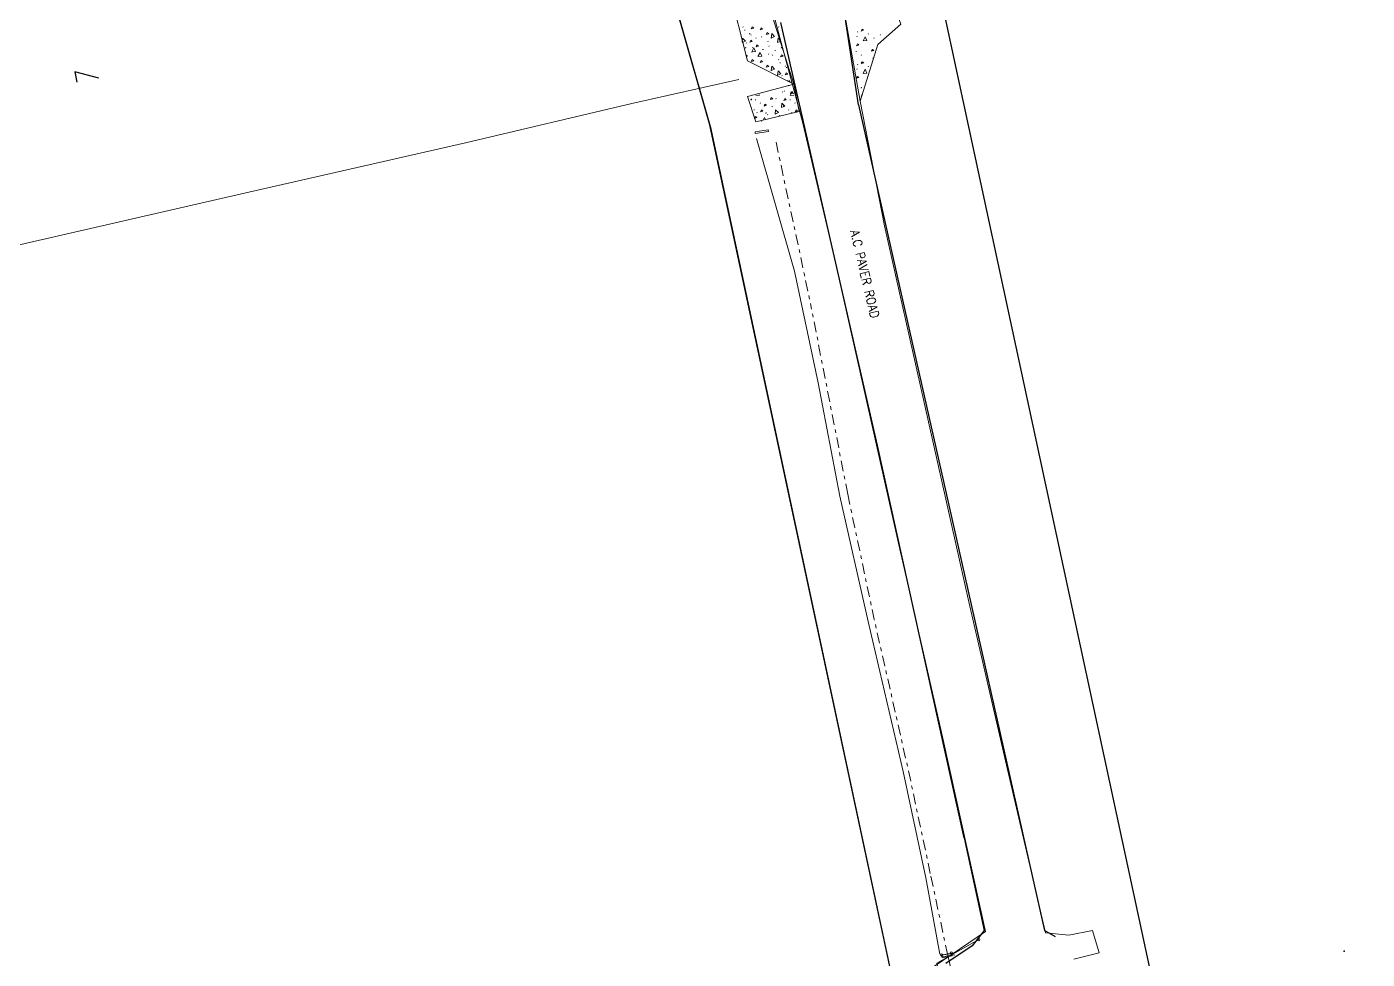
# Model space of a CAD drawing. Header units: metres. Extents: x -703672 to 3951284, y -4124475 to 4104628.
# Drawn here: x 327542.8 to 327693.8, y 4104122.6 to 4104227.6 of the extents above; entities that cross this region are included whole.
import ezdxf
from ezdxf.enums import TextEntityAlignment as Align

# ---------------------------------------------------------------- set-up
doc = ezdxf.new("R2010")
doc.units = ezdxf.units.M
doc.header["$MEASUREMENT"] = 0
doc.linetypes.add('DGN Style 7', pattern=[2.6567653376214695, 1.195544401929661, -0.5313530675242938, 0.3985148006432204, -0.5313530675242938])
for name, color, linetype, lineweight in [('C-ANNO-TEXT', 7, 'Continuous', 25), ('V-ANNO-PATT', 9, 'Continuous', 0), ('V-DTCH-CNTR', 252, 'DGN Style 7', 0), ('V-DTCH-TOP~', 252, 'Continuous', 0), ('V-ROAD-ASPH', 9, 'Continuous', 0), ('V-SITE-STRC', 253, 'Continuous', 0), ('V-SITE-WALK', 7, 'Continuous', 0), ('V-STRM-CULV', 3, 'CULVRT', 0)]:
    doc.layers.add(name, color=color, linetype=linetype, lineweight=lineweight)
doc.layers.add('GPS_Point', color=7, linetype='Continuous')
doc.layers.add('ra', color=7, linetype='Continuous')
doc.styles.add('Style-STANDARD', font='STANDARD.shx')
doc.styles.add('Style-WORKING', font='WORKING.shx')
doc.linetypes.add('CULVRT', pattern='A,0.10417,-0.009026500000000007,["C",Style-WORKING,S=0.0078125,R=0,X=-0.002799034118652344,Y=-0.00390625],-0.012933,["P",Style-WORKING,S=0.0078125,R=0,X=-0.002614498138427734,Y=-0.00390625],-0.009026499999999993', length=0.135156)

# ---------------------------------------------------------------- blocks, each defined once
blk = doc.blocks.new('FIXPNT_120')
at = {"layer": 'V-SITE-STRC', "linetype": 'ByBlock'}
h = blk.add_hatch(color=256, dxfattribs=at)
edge = h.paths.add_edge_path()
edge.add_arc((0, 0), 0.03294675800000001, 0, 360)
blk.add_circle((-0.01278334110975266, 5.559623241424561e-05), 1.29727859625, dxfattribs=at)
blk = doc.blocks.new('NULL_251')
at = {"layer": 'V-SITE-STRC', "linetype": 'ByBlock', "xscale": 0.1, "yscale": 0.1, "zscale": 0.5, "rotation": 11.42171992041348}
blk.add_blockref('FIXPNT_120', (0, 0), dxfattribs=at)
blk = doc.blocks.new('NULL_250')
at = {"layer": 'V-SITE-STRC', "linetype": 'ByBlock'}
blk.add_blockref('NULL_251', (0, 0), dxfattribs=at)
blk = doc.blocks.new('FIXPNT_123')
at = {"layer": 'V-ROAD-ASPH', "linetype": 'ByBlock'}
h = blk.add_hatch(color=256, dxfattribs=at)
edge = h.paths.add_edge_path()
edge.add_arc((0, 0), 0.03294675800000001, 0, 360)
blk.add_circle((-0.01278334110975266, 5.559623241424561e-05), 1.29727859625, dxfattribs=at)
blk = doc.blocks.new('NULL_257')
at = {"layer": 'V-ROAD-ASPH', "linetype": 'ByBlock', "xscale": 0.1, "yscale": 0.1, "zscale": 0.5, "rotation": 209.2418815708207}
blk.add_blockref('FIXPNT_123', (0, 0), dxfattribs=at)
blk = doc.blocks.new('NULL_256')
at = {"layer": 'V-ROAD-ASPH', "linetype": 'ByBlock'}
blk.add_blockref('NULL_257', (0, 0), dxfattribs=at)

msp = doc.modelspace()

# ---------------------------------------------------------------- linework, layer by layer
at = {"layer": 'C-ANNO-TEXT', "color": 4, "lineweight": 30, "ltscale": 0.6, "elevation": 5.983413176301609}
msp.add_lwpolyline([(327665.5729307538, 4104001.849001709), (327641.232378814, 4104115.978905268), (327619.8861136422, 4104216.068960391), (327591.7260042686, 4104314.452543943), (327580.4504597362, 4104313.59571581), (327573.2267021704, 4104352.255640398), (327528.9121857327, 4104334.941619649), (327474.4079680003, 4104310.967645216), (327379.6999764125, 4104258.140628737), (327339.8195604153, 4104230.764450457), (327333.9914384905, 4104229.543941272), (327219.5630500407, 4104141.476783445), (327182.0491303254, 4104108.423911608), (327140.7227356881, 4104065.652639747), (327137.3190008439, 4104059.241637646), (327124.9503086815, 4104044.794111523), (327127.0686271138, 4104015.680140578)], dxfattribs=at)
at = {"layer": 'C-ANNO-TEXT', "color": 251, "lineweight": 30, "ltscale": 0.6, "elevation": 5.983413176301609}
msp.add_lwpolyline([(327344.4810744388, 4103975.106158198), (327519.4609574685, 4103989.493506075), (327567.1423479246, 4103995.960552649), (327618.4078448146, 4104000.15195829), (327665.5729307538, 4104001.849001709), (327641.232378814, 4104115.978905268), (327619.7443724439, 4104216.564164684), (327591.7260042686, 4104314.452543943), (327580.4504597362, 4104313.59571581), (327573.2267021704, 4104352.255640398), (327529.2050396148, 4104335.056039902), (327475.0566468335, 4104311.252970103), (327380.3080882658, 4104258.479826458), (327339.8195604153, 4104230.764450457), (327333.9914384905, 4104229.543941272), (327219.5630500407, 4104141.476783445), (327181.6303627212, 4104107.99050281), (327140.7227356881, 4104065.652639747), (327137.3190008439, 4104059.241637646), (327124.9503086815, 4104044.794111523), (327127.0686271138, 4104015.680140578), (327148.2210934783, 4104005.32173222), (327237.5672886667, 4103964.986671002)], dxfattribs=at)
at = {"layer": 'C-ANNO-TEXT', "color": 251, "lineweight": 30, "ltscale": 0.6, "elevation": 8.129185709809853}
for points in [[(328148.5222766129, 4104316.835999697), (327636.2924083, 4104274.837372858), (327694.6042840966, 4104003.792685883), (327867.5857724902, 4104017.971496408), (327888.7489738908, 4103772.075253479), (327930.1480395671, 4103772.347375909), (327991.377388112, 4103778.205533828), (328030.9897292816, 4103774.983627418), (328020.397414019, 4103909.701128297), (328021.6175381817, 4103915.716495383), (328024.0348773939, 4103920.166228428), (328073.8161843045, 4103990.316554586), (328076.9767566926, 4104002.336634), (328073.070574273, 4104056.320837132), (328075.746113692, 4104063.261209204), (328158.6543382432, 4104190.301327689), (328175.0174822973, 4104191.778596146), (328167.5720498138, 4104274.248836152), (328151.9951939788, 4104274.479090938)], [(328148.5268188755, 4104316.780600681), (327636.2924083, 4104274.837372858), (327694.6042840966, 4104003.792685883), (327867.5857724902, 4104017.971496408), (327888.7489738908, 4103772.075253479), (327930.8145552425, 4103772.351757019), (327991.377388112, 4103778.205533828), (328030.9897292816, 4103774.983627418), (328020.397414019, 4103909.701128297), (328021.6175381817, 4103915.716495383), (328023.610856816, 4103919.385709762), (328073.8161843045, 4103990.316554586), (328076.9767566926, 4104002.336634), (328073.070574273, 4104056.320837132), (328075.746113692, 4104063.261209204), (328158.6543382432, 4104190.301327689), (328174.0894228251, 4104191.694810721), (328167.5720498138, 4104274.248836152), (328151.9951939788, 4104274.479090938)]]:
    msp.add_lwpolyline(points, close=True, dxfattribs=at)
at = {"layer": 'C-ANNO-TEXT', "color": 0, "lineweight": -2, "ltscale": 0.6, "elevation": 7.1996359138587}
msp.add_lwpolyline([(327550.8804760827, 4104221.809472127), (327548.1869301885, 4104222.502731108), (327548.3956661132, 4104221.356838763)], dxfattribs=at)
at = {"layer": 'GPS_Point', "color": 5}
msp.add_point((327691.195824731, 4104123.492368524, 7.2224203418186), dxfattribs=at)
at = {"layer": 'ra'}
for p, q in [((327636.4703494462, 4104218.797120243, 8.74), (327634.6134305858, 4104231.095040569, 8.85)), ((327638.6210487772, 4104180.420194605, 8.6), (327627.710169352, 4104228.075031738, 8.87)), ((327636.4703494462, 4104218.797120243, 8.74), (327646.3140699682, 4104175.221709157, 8.59)), ((327648.388743101, 4104136.228250457, 8.7), (327638.6210487772, 4104180.420194605, 8.6)), ((327646.3140699682, 4104175.221709157, 8.59), (327656.0354659279, 4104131.963949927, 8.63)), ((327648.388743101, 4104136.228250457, 8.7), (327650.6420196621, 4104125.791381063, 8.5)), ((327656.0354659279, 4104131.963949927, 8.63), (327657.4211190193, 4104125.819343633, 8.56)), ((327650.6420196621, 4104125.791381063, 8.5), (327649.2864293283, 4104124.071602053, 8.36)), ((327658.6652792358, 4104125.102931492, 8.43), (327657.4211190193, 4104125.819343633, 8.56)), ((327649.2864293283, 4104124.071602053, 8.36), (327646.3069534297, 4104122.090029856, 7.97))]:
    msp.add_line(p, q, dxfattribs=at)
at = {"layer": 'V-ANNO-PATT'}
for p, q in [((327623.4598663492, 4104227.589151525, 8.6909988124657), (327623.4953648625, 4104227.535851526, 8.691323983995893)), ((327627.4596843962, 4104227.589151525, 8.729151027969479), (327627.4951829094, 4104227.535851526, 8.729476199499679)), ((327623.6587550097, 4104227.252690176, 8.729833354383054), (327623.6676549924, 4104227.172790203, 8.72990197660225)), ((327624.2124548907, 4104226.781390339, 8.730367118761627), (327624.2479549067, 4104226.861390311, 8.73030984016156)), ((327624.3575275618, 4104226.737251551, 8.699346480074261), (327624.366427349, 4104226.657351554, 8.69941123727807)), ((327624.9112035076, 4104226.265951567, 8.70450895251426), (327624.9467017005, 4104226.345951564, 8.704867710098377)), ((327625.5621547682, 4104226.417290464, 8.731016743292798), (327625.5977547842, 4104226.497290436, 8.730959490428404)), ((327636.3037241678, 4104226.470029479, 8.690784915964677), (327636.339116389, 4104226.550023017, 8.686811933307403)), ((327636.3701727011, 4104227.055282199, 8.677776259178607), (327636.4057057792, 4104227.001986505, 8.67549167850845)), ((327637.5624703905, 4104226.829300456, 8.581189969143551), (327637.5979038146, 4104226.776004761, 8.578913702204133)), ((327638.192778262, 4104226.265845974, 8.535792897880526), (327638.2281705888, 4104226.345739519, 8.531821181841401)), ((327638.9091763262, 4104226.655514495, 8.471056221798868), (327638.9445686531, 4104226.73540804, 8.467084505759736)), ((327623.7555545683, 4104225.201790882, 8.731560891979747), (327623.7911545843, 4104225.281790855, 8.731503639115353)), ((327623.8228546911, 4104225.787090681, 8.731092305076032), (327623.8584546786, 4104225.733790699, 8.731145715810477)), ((327624.4543280874, 4104224.686351616, 8.699753022219127), (327624.4899262757, 4104224.766351614, 8.700112733608627)), ((327624.5216236194, 4104225.271651598, 8.700542404493007), (327624.5572221281, 4104225.218351599, 8.700868529828583)), ((327625.0190546033, 4104225.561090759, 8.731587776868778), (327625.0545545907, 4104225.507790777, 8.731641161867557)), ((327625.6509544619, 4104224.997590953, 8.732218209555825), (327625.6865544778, 4104225.077490925, 8.73216103970988)), ((327625.7177697495, 4104225.045651605, 8.711894881942357), (327625.7532682628, 4104224.992351607, 8.71222005347255)), ((327626.2608429872, 4104225.901851578, 8.717290725779357), (327626.2964411755, 4104225.981851575, 8.717650437168864)), ((327626.3496423598, 4104224.482151623, 8.717779999631531), (327626.3852405483, 4104224.562051621, 8.718139685825193)), ((327626.3702545214, 4104225.387290818, 8.732079803317525), (327626.4058545373, 4104225.467190791, 8.73202263347158)), ((327627.0689087035, 4104224.871851611, 8.724738909970654), (327627.1045068921, 4104224.951751608, 8.725098596164315)), ((327627.7555544358, 4104225.201790882, 8.732590318788908), (327627.7911544518, 4104225.281790855, 8.732533065924514)), ((327636.2089757674, 4104224.845760694, 8.719407552460744), (327636.2179293861, 4104224.765867148, 8.719679658323159)), ((327626.7610543038, 4104224.429291149, 8.732975695103683), (327626.7965542912, 4104224.375991167, 8.733029080102462)), ((327627.459693229, 4104223.913851642, 8.728225005283882), (327627.4951917423, 4104223.860551643, 8.728550176814082)), ((327627.658754092, 4104223.577391442, 8.733913958422804), (327627.6676540747, 4104223.49749147, 8.733982580642)), ((327628.212453973, 4104223.106091605, 8.734447722801377), (327628.2479539889, 4104223.186091578, 8.73439044420131)), ((327628.3573544416, 4104223.061951668, 8.736572672892443), (327628.3662542287, 4104222.982051671, 8.736637430096252)), ((327636.3740563553, 4104223.380279081, 8.724328275857225), (327636.4095894333, 4104223.326983387, 8.722043695187068)), ((327636.7612569325, 4104224.374498765, 8.679343996702293), (327636.7965494999, 4104224.454492302, 8.675379327775751)), ((327637.5663540446, 4104223.154297338, 8.62774198582217), (327637.6017874688, 4104223.101001643, 8.62546571888275)), ((327638.1066691494, 4104224.010428176, 8.571745329648316), (327638.1420613705, 4104224.090421713, 8.567772346991042)), ((327627.8228537734, 4104222.111791947, 8.735172909115775), (327627.8584537609, 4104222.058491966, 8.735226319850227)), ((327628.5214504992, 4104221.596351715, 8.737768597311188), (327628.5570490079, 4104221.543051716, 8.738094722646764)), ((327636.3076078219, 4104222.795026361, 8.737336932643302), (327636.3430000431, 4104222.875019899, 8.733363949986028)), ((327627.8847256725, 4104220.265230282, 8.42092987761422), (327627.9199287457, 4104220.211989193, 8.426151951728656)), ((327628.1059700841, 4104220.295487953, 8.67837673259649), (327628.138970627, 4104220.375205868, 8.693322577412971)), ((327628.1597378294, 4104220.878724146, 8.742015979686734), (327628.1953849733, 4104220.825612085, 8.746095213966598)), ((327636.7651405866, 4104220.699495646, 8.725896013380918), (327636.800433154, 4104220.779489184, 8.721931344454376)), ((327624.8643139008, 4104219.41427186, 7.711718066423842), (327624.8738150148, 4104219.334460171, 7.709973612469057)), ((327625.4097272965, 4104218.943492773, 7.809690812467309), (327625.443576975, 4104219.023404351, 7.821030515895416)), ((327626.7312603763, 4104218.579795201, 8.084524025555808), (327626.7652076941, 4104218.65970678, 8.095885329569747)), ((327627.1550531234, 4104219.525711842, 8.380067880808205), (327627.1906031075, 4104219.472599782, 8.384123451469819)), ((327628.04417097, 4104218.676815699, 8.523049328711963), (327628.0544045675, 4104218.597197432, 8.518641946010547)), ((327628.7698821703, 4104219.41427186, 8.575741499217095), (327628.7793832843, 4104219.334460171, 8.573997045262317)), ((327629.315295566, 4104218.943492773, 8.673714245260562), (327629.3491452445, 4104219.023404351, 8.685053948688676)), ((327624.705109054, 4104218.207177536, 7.669109696440287), (327624.738012437, 4104218.28689545, 7.684031877638532)), ((327624.9796514364, 4104217.365638655, 7.63850405795786), (327625.0135987541, 4104217.445550233, 7.649865361971791)), ((327625.0394200728, 4104217.950291741, 7.679902830888999), (327625.0747207852, 4104217.897050652, 7.685146505589259)), ((327625.5130286801, 4104216.991180397, 7.760501635221644), (327625.546034907, 4104216.941868736, 7.764267012027204)), ((327626.0237043348, 4104217.844361377, 7.958816134820097), (327626.0567048776, 4104217.924079292, 7.973761979636585)), ((327626.2096748413, 4104217.724541532, 7.927917063785465), (327626.2448779145, 4104217.671300442, 7.9331391378999)), ((327627.5307403938, 4104217.550933627, 8.211807855491678), (327627.5646887269, 4104217.630745317, 8.223164570136284)), ((327628.5915023787, 4104218.207177536, 8.615654426252753), (327628.6244057617, 4104218.28689545, 8.63057660745099)), ((327628.9449883423, 4104217.950291741, 8.543926263682259), (327628.9802890547, 4104217.897050652, 8.549169938382512))]:
    msp.add_line(p, q, dxfattribs=at)
at = {"layer": 'V-ANNO-PATT', "extrusion": (-0.009538053573675986, -0.0002519698541415037, 0.9999544799865734), "flags": 128}
for points, elevation in [([(327609.5721370104, 4104226.442776904), (327609.6786370103, 4104226.664776904), (327609.8562370103, 4104226.531576903), (327609.5721370104, 4104226.442776904)], -4150.341136002287), ([(327609.5721370101, 4104222.767476903), (327609.6786370103, 4104222.989476904), (327609.8562370104, 4104222.856276902), (327609.5721370101, 4104222.767476903)], -4150.341136002292)]:
    msp.add_lwpolyline(points, dxfattribs=dict(at, elevation=elevation))
at = {"layer": 'V-ANNO-PATT', "extrusion": (-0.009538053573010324, -0.0002519698558172114, 0.9999544799865794), "elevation": -4150.341142661688, "flags": 128}
msp.add_lwpolyline([(327608.5359526412, 4104225.000659025), (327608.5916370128, 4104225.402076904), (327608.9096370129, 4104225.073676904), (327608.5586423227, 4104224.911061369)], dxfattribs=at)
at = {"layer": 'V-ANNO-PATT', "extrusion": (-0.0002573566136341247, 0.0008301845642226419, 0.9999996222805101), "flags": 128}
for points, elevation in [([(327624.2215520281, 4104224.497410656), (327624.3281520285, 4104224.719410658), (327624.5057520285, 4104224.586210658), (327624.2215520281, 4104224.497410656)], 3331.67982793863), ([(327628.2215520284, 4104220.822110657), (327628.3281520283, 4104221.044110657), (327628.5057520285, 4104220.910910658), (327628.2215520284, 4104220.822110657)], 3331.679827938633)]:
    msp.add_lwpolyline(points, dxfattribs=dict(at, elevation=elevation))
at = {"layer": 'V-ANNO-PATT', "extrusion": (-0.0002573566136156195, 0.0008301845641551851, 0.9999996222805101), "flags": 128}
for points, elevation in [([(327625.3777520282, 4104225.887310657), (327625.4842520284, 4104226.109310656), (327625.6618520285, 4104225.976110657), (327625.3777520282, 4104225.887310657)], 3331.679827667833), ([(327625.3777520285, 4104222.212010656), (327625.4842520284, 4104222.434010656), (327625.6618520284, 4104222.300810655), (327625.3777520285, 4104222.212010656)], 3331.679827667837), ([(327627.6848520284, 4104222.846810654), (327627.7913520283, 4104223.068810657), (327627.9689520283, 4104222.935610656), (327627.6848520284, 4104222.846810654)], 3331.679827667835)]:
    msp.add_lwpolyline(points, dxfattribs=dict(at, elevation=elevation))
at = {"layer": 'V-ANNO-PATT', "extrusion": (-0.009538053572604316, -0.0002519698575702664, 0.9999544799865828), "flags": 128}
for points, elevation in [([(327611.2650370141, 4104225.807976897), (327611.3715370142, 4104226.029976896), (327611.5491370142, 4104225.896776896), (327611.2650370141, 4104225.807976897)], -4150.341149723604), ([(327611.2650370142, 4104222.132676898), (327611.3715370139, 4104222.354676897), (327611.5491370141, 4104222.221476896), (327611.2650370142, 4104222.132676898)], -4150.341149723597)]:
    msp.add_lwpolyline(points, dxfattribs=dict(at, elevation=elevation))
at = {"layer": 'V-ANNO-PATT', "extrusion": (-0.0002573566138975752, 0.0008301845659997338, 0.9999996222805085), "flags": 128}
for points, elevation in [([(327626.6339520284, 4104224.973910655), (327626.7043520285, 4104225.481410655), (327627.0223520285, 4104225.153010656), (327626.6422520285, 4104224.976910654)], 3331.679835145903), ([(327626.6339520285, 4104221.298610655), (327626.7043520285, 4104221.806110656), (327627.0223520284, 4104221.477710656), (327626.6422520282, 4104221.301610655)], 3331.679835145898)]:
    msp.add_lwpolyline(points, dxfattribs=dict(at, elevation=elevation))
at = {"layer": 'V-ANNO-PATT', "extrusion": (-0.00953805357314515, -0.0002519698559477754, 0.999954479986578), "flags": 128}
for points, elevation in [([(327612.5212370122, 4104224.894576902), (327612.5916370123, 4104225.4020769), (327612.9096370121, 4104225.073676901), (327612.5295370122, 4104224.8975769)], -4150.341143241724), ([(327612.5212370122, 4104221.219276902), (327612.5916370123, 4104221.7267769), (327612.9096370122, 4104221.3983769), (327612.5295370122, 4104221.222276901)], -4150.341143241722)]:
    msp.add_lwpolyline(points, dxfattribs=dict(at, elevation=elevation))
at = {"layer": 'V-ANNO-PATT', "extrusion": (0.08313059171211534, 0.01271018282348986, 0.9964576037013251), "flags": 128}
for points, elevation in [([(4007562.315314605, -940831.7126300583), (4007562.518726635, -940831.8514504667), (4007562.360296953, -940832.0069626396), (4007562.315314605, -940831.7126300583)], 79410.72857675316), ([(4007558.681940386, -940831.1590762007), (4007558.885352417, -940831.2978966093), (4007558.726922734, -940831.4534087813), (4007558.681940386, -940831.1590762007)], 79410.72857675311)]:
    msp.add_lwpolyline(points, dxfattribs=dict(at, elevation=elevation))
at = {"layer": 'V-ANNO-PATT', "extrusion": (0.08313059171060738, 0.01271018280557316, 0.9964576037016796), "flags": 128}
for points, elevation in [([(4007561.203421112, -940831.7669321585), (4007561.61493844, -940832.0721949466), (4007561.174309143, -940832.1937159833), (4007561.202080643, -940831.775730632)], 79410.72850272503), ([(4007557.570046894, -940831.2133783016), (4007557.98156422, -940831.5186410892), (4007557.540934923, -940831.6401621265), (4007557.568706423, -940831.2221767757)], 79410.72850272506)]:
    msp.add_lwpolyline(points, dxfattribs=dict(at, elevation=elevation))
at = {"layer": 'V-ANNO-PATT', "extrusion": (-0.000257356613712648, 0.0008301845656943746, 0.9999996222805089), "elevation": 3331.679833953228, "flags": 128}
msp.add_lwpolyline([(327624.4435520288, 4104223.406310659), (327624.6833520285, 4104223.859110657), (327624.8698520288, 4104223.441810658), (327624.4524520288, 4104223.406310659)], dxfattribs=at)
at = {"layer": 'V-ANNO-PATT', "extrusion": (-0.009538053572428973, -0.0002519698539328901, 0.9999544799865853), "elevation": -4150.341134737537, "flags": 128}
msp.add_lwpolyline([(327610.1088370142, 4104224.418076903), (327610.2154370144, 4104224.640076901), (327610.3930370145, 4104224.506876905), (327610.1088370142, 4104224.418076903)], dxfattribs=at)
at = {"layer": 'V-ANNO-PATT', "extrusion": (-0.00953805357382679, -0.0002519698557325262, 0.9999544799865715), "elevation": -4150.341142581611, "flags": 128}
msp.add_lwpolyline([(327610.3308370101, 4104223.326976897), (327610.5706370102, 4104223.779776896), (327610.75713701, 4104223.362476897), (327610.3397370102, 4104223.326976897)], dxfattribs=at)
at = {"layer": 'V-ANNO-PATT', "extrusion": (0.08313059169699821, 0.01271018283303596, 0.9964576037024646), "flags": 128}
for points, elevation in [([(4007560.764246995, -940830.9340056304), (4007560.967674087, -940831.0727271799), (4007560.809244406, -940831.2282393526), (4007560.764246995, -940830.9340056304)], 79410.72861097966), ([(4007557.130872776, -940830.3804517721), (4007557.33429987, -940830.5191733218), (4007557.175870186, -940830.6746854945), (4007557.130872776, -940830.3804517721)], 79410.72861097963)]:
    msp.add_lwpolyline(points, dxfattribs=dict(at, elevation=elevation))
at = {"layer": 'V-ANNO-PATT', "extrusion": (0.08313059167302338, 0.01271018280091568, 0.9964576037048744), "elevation": 79410.72847129572, "flags": 128}
msp.add_lwpolyline([(4007559.882028774, -940832.5106504303), (4007560.085455866, -940832.6493719798), (4007559.927026184, -940832.804884152), (4007559.882028774, -940832.5106504303)], dxfattribs=at)
at = {"layer": 'V-ANNO-PATT', "extrusion": (-0.000257356612889469, 0.0008301845648519627, 0.9999996222805098), "elevation": 3331.679830765469, "flags": 128}
msp.add_lwpolyline([(327623.7904245785, 4104223.066877384), (327623.7913520286, 4104223.068810659), (327623.9689520285, 4104222.935610659), (327623.8343563893, 4104222.893540638)], dxfattribs=at)
at = {"layer": 'V-ANNO-PATT', "extrusion": (-0.0002573566149250061, 0.0008301845658063016, 0.9999996222805085), "elevation": 3331.679834015395, "flags": 128}
msp.add_lwpolyline([(327628.6147055613, 4104220.054189641), (327628.6833520286, 4104220.183810658), (327628.7783864684, 4104219.971167916)], dxfattribs=at)
at = {"layer": 'V-ANNO-PATT', "extrusion": (-0.2358017870779311, -0.08390294268385949, 0.9681724089333692), "elevation": -421603.0509340555, "flags": 128}
msp.add_lwpolyline([(-3756903.706600247, 1630915.51294077), (-3756903.601306336, 1630915.522286668), (-3756903.703693324, 1630915.116084853)], dxfattribs=at)
at = {"layer": 'V-ANNO-PATT', "extrusion": (-0.0719593097613057, -0.1605272810773026, 0.9844048200657113), "elevation": -682406.6475962698, "flags": 128}
msp.add_lwpolyline([(-1379867.640154174, 3818672.080746151), (-1379867.640154174, 3818672.170374633)], dxfattribs=at)
at = {"layer": 'V-ANNO-PATT', "extrusion": (-0.2381026219851768, -0.07679166940935231, 0.9681994530638349), "elevation": -393170.6332229192, "flags": 128}
msp.add_lwpolyline([(-3805532.999697048, 1521613.025652453), (-3805532.999697047, 1521612.775539897)], dxfattribs=at)
at = {"layer": 'V-ANNO-PATT', "extrusion": (-0.2358017871893107, -0.08390294260427204, 0.9681724089131395), "elevation": -421603.0506439024, "flags": 128}
msp.add_lwpolyline([(-3756902.404509884, 1630918.887883271), (-3756902.754513492, 1630919.262088233), (-3756902.458905083, 1630919.288326467)], dxfattribs=at)
at = {"layer": 'V-ANNO-PATT', "extrusion": (-0.215767113852037, -0.04700334495953382, 0.9753128924312328), "elevation": -263595.1909797592, "flags": 128}
msp.add_lwpolyline([(-3940434.349858535, 1164241.139557496), (-3940434.544877872, 1164241.289869533), (-3940434.377676283, 1164241.435909352), (-3940434.349858535, 1164241.139557496)], dxfattribs=at)
at = {"layer": 'V-ANNO-PATT', "extrusion": (0.08313059157932243, 0.01271018288743819, 0.996457603711588), "elevation": 79410.7287957033, "flags": 128}
msp.add_lwpolyline([(4007555.047631121, -940830.6094867937), (4007555.25104315, -940830.7483072026), (4007555.233335192, -940830.7656890663)], dxfattribs=at)
at = {"layer": 'V-ANNO-PATT', "extrusion": (-0.2358017871218177, -0.08390294276668372, 0.9681724089155028), "elevation": -421603.0512883629, "flags": 128}
msp.add_lwpolyline([(-3756903.536498897, 1630914.424685764), (-3756903.415715053, 1630914.506528794), (-3756903.418898579, 1630914.396085925)], dxfattribs=at)
at = {"layer": 'V-ANNO-PATT', "extrusion": (-0.08128056380919726, -0.1637241101887434, 0.9831520155549515), "elevation": -698581.5524368122, "flags": 128}
msp.add_lwpolyline([(-1531558.071872617, 3757428.957234758), (-1531558.071872619, 3757428.978750163)], dxfattribs=at)
at = {"layer": 'V-ANNO-PATT', "extrusion": (-0.2358017870695897, -0.08390294269129926, 0.9681724089347561), "elevation": -421603.0509618573, "flags": 128}
msp.add_lwpolyline([(-3756902.273073598, 1630915.602078044), (-3756902.448279843, 1630915.775078107), (-3756902.26449724, 1630915.899609045), (-3756902.273073598, 1630915.602078044)], dxfattribs=at)
at = {"layer": 'V-ANNO-PATT', "extrusion": (-0.2157671138102325, -0.04700334497994908, 0.9753128924394973), "elevation": -263595.1910498514, "flags": 128}
msp.add_lwpolyline([(-3940434.208238407, 1164238.751415081), (-3940434.403257743, 1164238.901727119), (-3940434.236056154, 1164239.047766938), (-3940434.208238407, 1164238.751415081)], dxfattribs=at)
at = {"layer": 'V-ANNO-PATT', "extrusion": (-0.2157671138574166, -0.04700334510711853, 0.9753128924229301), "elevation": -263595.1915872416, "flags": 128}
msp.add_lwpolyline([(-3940433.053093304, 1164239.792326567), (-3940433.534881496, 1164239.966661153), (-3940433.147563166, 1164240.209467808), (-3940433.054302845, 1164239.801068822)], dxfattribs=at)
at = {"layer": 'V-ANNO-PATT', "extrusion": (-0.2358017870888672, -0.08390294263192687, 0.9681724089352063), "elevation": -421603.0507244957, "flags": 128}
msp.add_lwpolyline([(-3756902.12223334, 1630917.989225943), (-3756902.297439585, 1630918.162226005), (-3756902.113656983, 1630918.286756943), (-3756902.12223334, 1630917.989225943)], dxfattribs=at)
at = {"layer": 'V-ANNO-PATT', "extrusion": (-0.2417720589553214, -0.02112596976433795, 0.9701030692199778), "elevation": -165908.5683617777, "flags": 128}
msp.add_lwpolyline([(-4060121.278113435, 663212.8806616253), (-4060121.278113434, 663212.4756061573)], dxfattribs=at)
at = {"layer": 'V-ANNO-PATT', "extrusion": (0.0793219313211814, 0.02487694727822123, 0.9965385936859618), "elevation": 128097.947220985, "flags": 128}
msp.add_lwpolyline([(3818099.997190332, -1535470.386522277), (3818099.997190332, -1535470.314516625)], dxfattribs=at)
at = {"layer": 'V-ANNO-PATT', "extrusion": (-0.2358017870533151, -0.0839029426684209, 0.9681724089407024), "elevation": -421603.0508626266, "flags": 128}
msp.add_lwpolyline([(-3756901.335658757, 1630914.055998119), (-3756901.51083243, 1630914.229092729), (-3756901.327049827, 1630914.353623666), (-3756901.335658757, 1630914.055998119)], dxfattribs=at)
at = {"layer": 'V-ANNO-PATT', "extrusion": (-0.2157671137645268, -0.04700334518942438, 0.9753128924395132), "flags": 128}
for points, elevation in [([(-3940433.087815239, 1164237.335333748), (-3940433.282813791, 1164237.485743602), (-3940433.115612202, 1164237.631783421), (-3940433.087815239, 1164237.335333748)], -263595.1918946092), ([(-3940432.256511092, 1164241.247996961), (-3940432.451509643, 1164241.398406815), (-3940432.284308054, 1164241.544446634), (-3940432.256511092, 1164241.247996961)], -263595.1918946091)]:
    msp.add_lwpolyline(points, dxfattribs=dict(at, elevation=elevation))
at = {"layer": 'V-ANNO-PATT', "extrusion": (-0.2157671137638349, -0.04700334508030685, 0.9753128924449253), "elevation": -263595.1914465405, "flags": 128}
msp.add_lwpolyline([(-3940432.114437089, 1164237.440489712), (-3940432.368053475, 1164237.652548878), (-3940432.119913734, 1164237.705681436)], dxfattribs=at)
at = {"layer": 'V-ANNO-PATT', "extrusion": (-0.2358017871555186, -0.08390294260073528, 0.9681724089216762), "elevation": -421603.0506183152, "flags": 128}
msp.add_lwpolyline([(-3756901.00109322, 1630916.490593541), (-3756901.457989228, 1630916.722452219), (-3756901.043921283, 1630916.916148621), (-3756901.001226238, 1630916.499418069)], dxfattribs=at)
at = {"layer": 'V-DTCH-CNTR'}
for p, q in [((327635.2686318754, 4104174.938484646, 6.78183060579385), (327631.0700271043, 4104196.437773776, 7.250209351557125)), ((327644.6263151908, 4104131.937143833, 6.965117707384977), (327646.4692509006, 4104123.337019648, 7.030771733309265))]:
    msp.add_line(p, q, dxfattribs=at)
at = {"layer": 'V-DTCH-CNTR', "extrusion": (0.002439313633076391, -0.01142403883441161, 0.9999317682150665), "elevation": -46080.05483878808, "flags": 128}
msp.add_lwpolyline([(327626.2008942363, 4103955.97981794), (327630.077468185, 4103937.825895866)], dxfattribs=at)
at = {"layer": 'V-DTCH-CNTR', "extrusion": (0.3025142727499975, 0.06988297752623425, 0.9505795517654522), "elevation": 385932.7564862118, "flags": 128}
msp.add_lwpolyline([(3925119.287614488, -1181563.066578978), (3925104.886582344, -1181562.78806705), (3925087.465313442, -1181562.706473448), (3925075.283448203, -1181562.476246428)], dxfattribs=at)
at = {"layer": 'V-DTCH-TOP~', "linetype": 'Continuous'}
for points in [[(327622.9856327794, 4104221.670128768, 7.82657136792011), (327610.9534629283, 4104218.959716006, 7.786554017698357), (327592.1911733176, 4104214.507316274, 7.769744402630685), (327566.9531516578, 4104208.767349774, 7.793404394063352), (327538.4492356147, 4104202.242269274, 7.765199193811782), (327514.3385180687, 4104196.771134447, 7.726732420239493), (327491.7570475454, 4104191.615230618, 7.731462355639252), (327491.4464368077, 4104192.251171106, 7.805339488256529)], [(327624.9815513685, 4104215.008307724, 7.281640464690838), (327629.2517735787, 4104200.086110521, 7.167891415386201), (327631.9347722617, 4104187.505747069, 7.096383112290411), (327634.3616696694, 4104174.743857596, 7.041778593154255), (327637.5666715883, 4104160.625275966, 7.031042542451672), (327641.5190817259, 4104143.717319921, 7.057202128560746), (327644.0738231643, 4104131.744058296, 7.074050843653282), (327645.6600795408, 4104123.149725495, 7.277341004053511)]]:
    msp.add_polyline3d(points, dxfattribs=at)
at = {"layer": 'V-ROAD-ASPH'}
for p, q in [((327634.6815033066, 4104230.437879375, 8.81167698896494), (327636.6644803903, 4104219.200016781, 8.677826116855286)), ((327657.5343612185, 4104125.534544858, 8.547296091728676), (327660.1648847821, 4104125.278969728, 8.317759676925448)), ((327662.8551596586, 4104125.796617488, 8.02421631240977), (327663.6025508218, 4104123.273376671, 8.01703899824868))]:
    msp.add_line(p, q, dxfattribs=at)
at = {"layer": 'V-ROAD-ASPH', "extrusion": (-0.1017674768897464, -0.06914636235969034, 0.9924022174601976), "elevation": -317121.1134413269, "flags": 128}
msp.add_lwpolyline([(-3210531.054516663, 2557946.737150619), (-3210531.054516663, 2557953.731197626)], dxfattribs=at)
at = {"layer": 'V-ROAD-ASPH', "extrusion": (0.1046184595238107, 0.02013010329184929, 0.9943086828889328), "elevation": 116904.0379065831, "flags": 128}
msp.add_lwpolyline([(3968286.779029952, -1090980.739746188), (3968286.77902995, -1090983.49505122)], dxfattribs=at)
at = {"layer": 'V-ROAD-ASPH', "extrusion": (0.1025270320603826, 0.02495845866836429, 0.994417056892021), "elevation": 136034.9400525178, "flags": 128}
msp.add_lwpolyline([(3910168.9882988, -1281898.692410659), (3910168.988298801, -1281895.715466911)], dxfattribs=at)
at = {"layer": 'V-ROAD-ASPH'}
for points in [[(327545.6776440458, 4104393.844419059, 11.60103793112685), (327551.6053859835, 4104388.157086761, 11.28265608284813), (327551.866188814, 4104388.277533054, 11.48714848772723), (327561.5617461839, 4104377.128241092, 11.62758134409341), (327571.2140846325, 4104366.371468716, 11.83369146749614), (327580.8081909284, 4104355.33742192, 12.05610804179004), (327593.6512495122, 4104340.267879379, 12.21340995282064), (327604.3665893337, 4104326.679570617, 12.37090437988488), (327605.0587521694, 4104324.918734537, 12.23581228284078), (327608.3723022252, 4104310.45951558, 11.72074086284321), (327612.7307686614, 4104291.280305272, 10.86206358534774), (327616.209735817, 4104275.830899935, 10.16512776060588), (327620.8963275522, 4104255.376996122, 9.420377932514569), (327624.1725616721, 4104240.662983941, 9.035682751651564), (327626.8244489222, 4104229.32452101, 8.753761458153477), (327630.2040918734, 4104216.720243196, 8.705308734624602), (327633.6314691242, 4104202.1561224, 8.600880529120104), (327636.9623954149, 4104187.359370132, 8.568570600500294), (327641.2665934922, 4104168.093043041, 8.56142337851989), (327641.3028336706, 4104168.125253158, 8.546695950080796), (327646.0193981255, 4104147.293678476, 8.526043255158406), (327650.7784838676, 4104125.693840352, 8.506613336364921)], [(327657.5343612185, 4104125.534544858, 8.547296091728676), (327653.147154771, 4104144.412881817, 8.573523954379809), (327648.9278047926, 4104162.838213965, 8.544395209836445), (327643.8638821052, 4104185.283818198, 8.560284137959975), (327639.4082580747, 4104205.19370511, 8.611482459541719), (327636.6644803903, 4104219.200016781, 8.677826116855286)], [(327650.0297244429, 4104124.774356455, 8.41785712660721), (327645.2889109529, 4104122.120255683, 7.66049909766388), (327645.8557411557, 4104119.415880107, 7.814442526752998), (327651.5946485873, 4104119.651064621, 8.480609403417347)]]:
    msp.add_polyline3d(points, dxfattribs=at)
at = {"layer": 'V-SITE-STRC', "linetype": 'Continuous'}
for p, q in [((327645.8341578182, 4104123.029893381, 7.542636116214737), (327645.8935664974, 4104122.735834529, 7.542636116214737)), ((327645.8935664974, 4104122.735834529, 7.542636116214737), (327647.0136740011, 4104122.962129731, 7.453328937530983)), ((327646.9542653218, 4104123.256188583, 7.453328937530983), (327647.0136740011, 4104122.962129731, 7.453328937530983))]:
    msp.add_line(p, q, dxfattribs=at)
at = {"layer": 'V-SITE-STRC', "linetype": 'Continuous', "extrusion": (0.07637134323321858, 0.0154292944900166, 0.9969600567747408), "elevation": 88353.99501781582, "flags": 128}
msp.add_lwpolyline([(3957962.343583582, -1130444.733517691), (3957962.343583582, -1130445.87974023)], dxfattribs=at)
at = {"layer": 'V-SITE-WALK', "linetype": 'Continuous'}
for p, q in [((327626.824389921, 4104228.613289775, 8.77364921901409), (327629.1930278625, 4104221.11678804, 8.720351011106303)), ((327638.6633760933, 4104225.616791495, 8.647131440942161), (327636.6644803903, 4104219.20001678, 8.677826116856508)), ((327623.967731258, 4104219.73756409, 7.49789684724422), (327629.1930278623, 4104221.116788041, 8.720351011241114)), ((327624.8200657064, 4104215.762181943, 7.791305050274254), (327626.30042321, 4104216.004135785, 7.791305050274254)), ((327624.8200657064, 4104215.762181943, 7.791305050274254), (327624.852330691, 4104215.564773579, 7.791305050274254)), ((327624.852330691, 4104215.564773579, 7.791305050274254), (327626.3326881946, 4104215.806727421, 7.791305050274254)), ((327626.30042321, 4104216.004135785, 7.791305050274254), (327626.3326881946, 4104215.806727421, 7.791305050274254)), ((327645.8244906987, 4104123.016467928, 7.588288798412613), (327647.3048482023, 4104123.25842177, 7.588288798412613)), ((327645.8567556834, 4104122.819059564, 7.588288798412613), (327647.3371131869, 4104123.061013406, 7.588288798412613))]:
    msp.add_line(p, q, dxfattribs=at)
for points in [[(327605.9866712569, 4104289.608725782, 8.677586881430095), (327612.109864394, 4104269.385375657, 8.669529167874138), (327614.9921963979, 4104258.282844023, 8.672983442350137), (327619.8444792965, 4104240.021477795, 8.701575192963091), (327623.9635655499, 4104223.769259268, 8.716803132381933), (327629.1930278622, 4104221.116788041, 8.720351011116342), (327629.7788174287, 4104218.050995348, 8.702194388928), (327624.8927000593, 4104216.878444667, 7.719996306563232), (327623.967731258, 4104219.73756409, 7.49789684724422)], [(327638.6633760933, 4104225.616791495, 8.647131440942161), (327641.2500000384, 4104227.904216047, 8.1842487446808), (327640.708729647, 4104229.338935295, 8.186216723047565), (327639.2460311029, 4104230.231002263, 8.646946248021067), (327635.7837597805, 4104246.583200847, 8.640319357229231)]]:
    msp.add_polyline3d(points, dxfattribs=at)
at = {"layer": 'V-STRM-CULV', "ltscale": 70.34061896085076}
msp.add_line((327646.4692509006, 4104123.337019648, 7.030771733309265), (327647.7213832106, 4104118.023730163, 7.36350914032618), dxfattribs=at)

# ---------------------------------------------------------------- block references
at = {"layer": 'V-ROAD-ASPH'}
msp.add_blockref('NULL_256', (327650.0297244429, 4104124.774356455, 8.41785712660721), dxfattribs=at)
at = {"layer": 'V-SITE-STRC'}
for p in [(327646.9542653218, 4104123.256188583, 7.453328937530983), (327645.8341578182, 4104123.029893381, 7.542636116214737)]:
    msp.add_blockref('NULL_250', p, dxfattribs=at)

# ---------------------------------------------------------------- texts
at = {"layer": 'V-ANNO-PATT', "style": 'Style-STANDARD'}
msp.add_text('A.C PAVER ROAD', height=1, rotation=283.2307115709687, dxfattribs=at).set_placement((327636.0304986542, 4104204.687883978, 12.14795029971457), align=Align.MIDDLE_LEFT)

doc.saveas('drawing.dxf')
